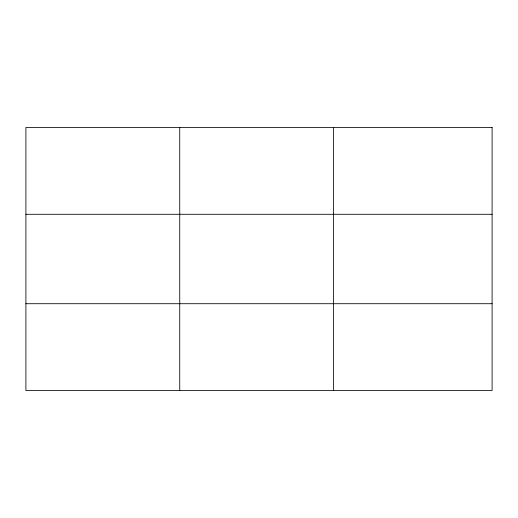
<?xml version="1.0" encoding="UTF-8"?>
<svg xmlns="http://www.w3.org/2000/svg" width="518" height="518" viewBox="0 0 518 518"><rect width="100%" height="100%" fill="white"/><g stroke="black" fill="none" stroke-linecap="round" stroke-linejoin="round"><path stroke-width="0.78" d="M179.746 127.48L179.746 390.52M333.592 127.48L333.592 390.52M25.9 214.284L492.1 214.284M25.9 303.716L492.1 303.716M492.1 127.48L492.1 390.52L25.9 390.52L25.9 127.48L492.1 127.48"/></g></svg>
